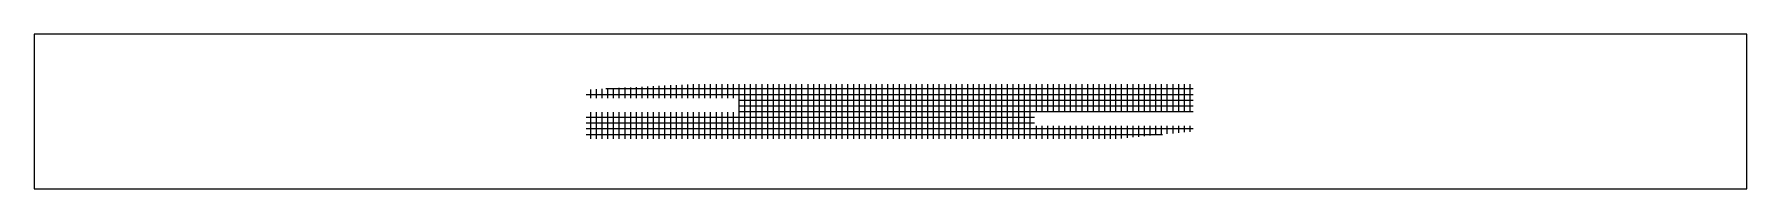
# Model space of a CAD drawing. Header units: millimetres. Extents: x 263.1 to 323.1, y -2.7 to 2.7.
import ezdxf

# ---------------------------------------------------------------- set-up
doc = ezdxf.new("R2010")
doc.units = ezdxf.units.MM
doc.layers.add('图层03', color=5, linetype='Continuous', true_color=0x0000ff)

msp = doc.modelspace()

# ---------------------------------------------------------------- linework, layer by layer
at = {"layer": '图层03'}
for p, q in [((282.438, 0.6, 28), (303.701, 0.6, 28)), ((282.6, 0.467, 26), (282.6, 0.773, 26)), ((282.8, 0.467, 26), (282.8, 0.783, 26)), ((283, 0.467, 26), (283, 0.794, 26)), ((283.126, 0.8, 28), (303.701, 0.8, 28)), ((283.2, 0.467, 26), (283.2, 0.804, 26)), ((283.4, 0.467, 26), (283.4, 0.814, 26)), ((283.6, 0.467, 26), (283.6, 0.824, 26)), ((283.8, 0.467, 26), (283.8, 0.834, 26)), ((284, 0.467, 26), (284, 0.844, 26)), ((284.2, 0.467, 26), (284.2, 0.855, 26)), ((284.4, 0.467, 26), (284.4, 0.865, 26)), ((284.6, 0.467, 26), (284.6, 0.875, 26)), ((284.8, 0.467, 26), (284.8, 0.885, 26)), ((285, 0.467, 26), (285, 0.895, 26)), ((285.2, 0.467, 26), (285.2, 0.906, 26)), ((285.4, 0.467, 26), (285.4, 0.916, 26)), ((285.6, 0.467, 26), (285.6, 0.926, 26)), ((285.8, 0.467, 26), (285.8, 0.936, 26)), ((286, 0.467, 26), (286, 0.946, 26)), ((286.2, 0.467, 26), (286.2, 0.953, 26)), ((286.4, 0.467, 26), (286.4, 0.953, 26)), ((286.6, 0.467, 26), (286.6, 0.953, 26)), ((286.8, 0.467, 26), (286.8, 0.953, 26)), ((287, 0.467, 26), (287, 0.953, 26)), ((287.2, 0.467, 26), (287.2, 0.953, 26)), ((287.4, 0.467, 26), (287.4, 0.953, 26)), ((287.6, 0.467, 26), (287.6, 0.953, 26)), ((287.8, -0.961, 26), (287.8, 0.953, 26)), ((288, -0.961, 26), (288, 0.953, 26)), ((288.2, -0.961, 26), (288.2, 0.953, 26)), ((288.4, -0.961, 26), (288.4, 0.953, 26)), ((288.6, -0.961, 26), (288.6, 0.953, 26)), ((288.8, -0.961, 26), (288.8, 0.953, 26)), ((289, -0.961, 26), (289, 0.953, 26)), ((289.2, -0.961, 26), (289.2, 0.953, 26)), ((289.4, -0.961, 26), (289.4, 0.953, 26)), ((289.6, -0.961, 26), (289.6, 0.953, 26)), ((289.8, -0.961, 26), (289.8, 0.953, 26)), ((290, -0.961, 26), (290, 0.953, 26)), ((290.2, 0.953, 26), (290.2, -0.961, 26)), ((290.4, 0.953, 26), (290.4, -0.961, 26)), ((290.6, 0.953, 26), (290.6, -0.961, 26)), ((290.8, 0.953, 26), (290.8, -0.961, 26)), ((291, 0.953, 26), (291, -0.961, 26)), ((291.2, 0.953, 26), (291.2, -0.961, 26)), ((291.4, 0.953, 26), (291.4, -0.961, 26)), ((291.6, 0.953, 26), (291.6, -0.961, 26)), ((291.8, 0.953, 26), (291.8, -0.961, 26)), ((292, 0.953, 26), (292, -0.961, 26)), ((292.2, 0.953, 26), (292.2, -0.961, 26)), ((292.4, 0.953, 26), (292.4, -0.961, 26)), ((292.6, 0.953, 26), (292.6, -0.961, 26)), ((292.8, 0.953, 26), (292.8, -0.961, 26)), ((293, 0.953, 26), (293, -0.961, 26)), ((293.2, 0.953, 26), (293.2, -0.961, 26)), ((293.4, 0.953, 26), (293.4, -0.961, 26)), ((293.6, 0.953, 26), (293.6, -0.961, 26)), ((293.8, 0.953, 26), (293.8, -0.961, 26)), ((294, 0.953, 26), (294, -0.961, 26)), ((294.2, 0.953, 26), (294.2, -0.961, 26)), ((294.4, 0.953, 26), (294.4, -0.961, 26)), ((294.6, 0.953, 26), (294.6, -0.961, 26)), ((294.8, 0.953, 26), (294.8, -0.961, 26)), ((295, 0.953, 26), (295, -0.961, 26)), ((295.2, 0.953, 26), (295.2, -0.961, 26)), ((295.4, 0.953, 26), (295.4, -0.961, 26)), ((295.6, 0.953, 26), (295.6, -0.961, 26)), ((295.8, 0.953, 26), (295.8, -0.961, 26)), ((296, 0.953, 26), (296, -0.961, 26)), ((296.2, 0.953, 26), (296.2, -0.961, 26)), ((296.4, -0.961, 26), (296.4, 0.953, 26)), ((296.6, -0.961, 26), (296.6, 0.953, 26)), ((296.8, -0.961, 26), (296.8, 0.953, 26)), ((297, -0.961, 26), (297, 0.953, 26)), ((297.2, -0.961, 26), (297.2, 0.953, 26)), ((297.4, -0.961, 26), (297.4, 0.953, 26)), ((297.6, -0.961, 26), (297.6, 0.953, 26)), ((297.8, -0.961, 26), (297.8, 0.953, 26)), ((298, -0.961, 26), (298, 0.953, 26)), ((298.2, 0.953, 26), (298.2, -0.019, 26)), ((298.4, 0.953, 26), (298.4, -0.019, 26)), ((298.6, 0.953, 26), (298.6, -0.019, 26)), ((298.8, 0.953, 26), (298.8, -0.019, 26)), ((299, 0.953, 26), (299, -0.019, 26)), ((299.2, 0.953, 26), (299.2, -0.019, 26)), ((299.4, 0.953, 26), (299.4, -0.019, 26)), ((299.6, 0.953, 26), (299.6, -0.019, 26)), ((299.8, 0.953, 26), (299.8, -0.019, 26)), ((300, 0.953, 26), (300, -0.019, 26)), ((300.2, 0.953, 26), (300.2, -0.019, 26)), ((300.4, 0.953, 26), (300.4, -0.019, 26)), ((300.6, 0.953, 26), (300.6, -0.019, 26)), ((300.8, 0.953, 26), (300.8, -0.019, 26)), ((301, -0.019, 26), (301, 0.953, 26)), ((301.2, -0.019, 26), (301.2, 0.953, 26)), ((301.4, -0.019, 26), (301.4, 0.953, 26)), ((301.6, -0.019, 26), (301.6, 0.953, 26)), ((301.8, -0.019, 26), (301.8, 0.953, 26)), ((302, -0.019, 26), (302, 0.953, 26)), ((302.2, -0.019, 26), (302.2, 0.953, 26)), ((302.4, -0.019, 26), (302.4, 0.953, 26)), ((302.6, -0.019, 26), (302.6, 0.953, 26)), ((302.8, -0.019, 26), (302.8, 0.953, 26)), ((303, -0.019, 26), (303, 0.953, 26)), ((303.2, -0.019, 26), (303.2, 0.953, 26)), ((303.4, -0.019, 26), (303.4, 0.953, 26)), ((303.6, -0.019, 26), (303.6, 0.953, 26)), ((287.781, 0.4, 28), (303.701, 0.4, 28)), ((287.781, 0.2, 28), (303.701, 0.2, 28)), ((287.781, 0, 28), (303.701, 0, 28)), ((282.438, -0.2, 28), (298.145, -0.2, 28)), ((282.438, -0.4, 28), (298.145, -0.4, 28)), ((282.438, -0.6, 28), (303.701, -0.6, 28)), ((282.6, -0.961, 26), (282.6, -0.019, 26)), ((282.8, -0.961, 26), (282.8, -0.019, 26)), ((283, -0.961, 26), (283, -0.019, 26)), ((283.2, -0.961, 26), (283.2, -0.019, 26)), ((283.4, -0.961, 26), (283.4, -0.019, 26)), ((283.6, -0.961, 26), (283.6, -0.019, 26)), ((283.8, -0.961, 26), (283.8, -0.019, 26)), ((284, -0.961, 26), (284, -0.019, 26)), ((284.2, -0.961, 26), (284.2, -0.019, 26)), ((284.4, -0.961, 26), (284.4, -0.019, 26)), ((284.6, -0.961, 26), (284.6, -0.019, 26)), ((284.8, -0.961, 26), (284.8, -0.019, 26)), ((285, -0.961, 26), (285, -0.019, 26)), ((285.2, -0.961, 26), (285.2, -0.019, 26)), ((285.4, -0.961, 26), (285.4, -0.019, 26)), ((285.6, -0.961, 26), (285.6, -0.019, 26)), ((285.8, -0.961, 26), (285.8, -0.019, 26)), ((286, -0.961, 26), (286, -0.019, 26)), ((286.2, -0.961, 26), (286.2, -0.019, 26)), ((286.4, -0.961, 26), (286.4, -0.019, 26)), ((286.6, -0.961, 26), (286.6, -0.019, 26)), ((286.8, -0.961, 26), (286.8, -0.019, 26)), ((287, -0.961, 26), (287, -0.019, 26)), ((287.2, -0.961, 26), (287.2, -0.019, 26)), ((287.4, -0.961, 26), (287.4, -0.019, 26)), ((287.6, -0.961, 26), (287.6, -0.019, 26)), ((298.2, -0.504, 26), (298.2, -0.961, 26)), ((298.4, -0.504, 26), (298.4, -0.961, 26)), ((298.6, -0.504, 26), (298.6, -0.961, 26)), ((298.8, -0.504, 26), (298.8, -0.961, 26)), ((299, -0.504, 26), (299, -0.961, 26)), ((299.2, -0.504, 26), (299.2, -0.961, 26)), ((299.4, -0.504, 26), (299.4, -0.961, 26)), ((299.6, -0.504, 26), (299.6, -0.961, 26)), ((299.8, -0.504, 26), (299.8, -0.961, 26)), ((300, -0.504, 26), (300, -0.961, 26)), ((300.2, -0.504, 26), (300.2, -0.961, 26)), ((300.4, -0.504, 26), (300.4, -0.961, 26)), ((300.6, -0.504, 26), (300.6, -0.961, 26)), ((300.8, -0.504, 26), (300.8, -0.961, 26)), ((301, -0.959, 26), (301, -0.504, 26)), ((301.2, -0.939, 26), (301.2, -0.504, 26)), ((301.4, -0.92, 26), (301.4, -0.504, 26)), ((301.6, -0.901, 26), (301.6, -0.504, 26)), ((301.8, -0.881, 26), (301.8, -0.504, 26)), ((302, -0.862, 26), (302, -0.504, 26)), ((302.2, -0.842, 26), (302.2, -0.504, 26)), ((302.4, -0.823, 26), (302.4, -0.504, 26)), ((302.6, -0.804, 26), (302.6, -0.504, 26)), ((302.8, -0.784, 26), (302.8, -0.504, 26)), ((303, -0.765, 26), (303, -0.504, 26)), ((303.2, -0.745, 26), (303.2, -0.504, 26)), ((303.4, -0.726, 26), (303.4, -0.504, 26)), ((303.6, -0.707, 26), (303.6, -0.504, 26)), ((282.438, -0.8, 28), (302.637, -0.8, 28))]:
    msp.add_line(p, q, dxfattribs=at)
msp.add_lwpolyline([(263.102, -2.7), (323.102, -2.7), (323.102, 2.7), (263.102, 2.7)], close=True, dxfattribs=at)

doc.saveas('drawing.dxf')
